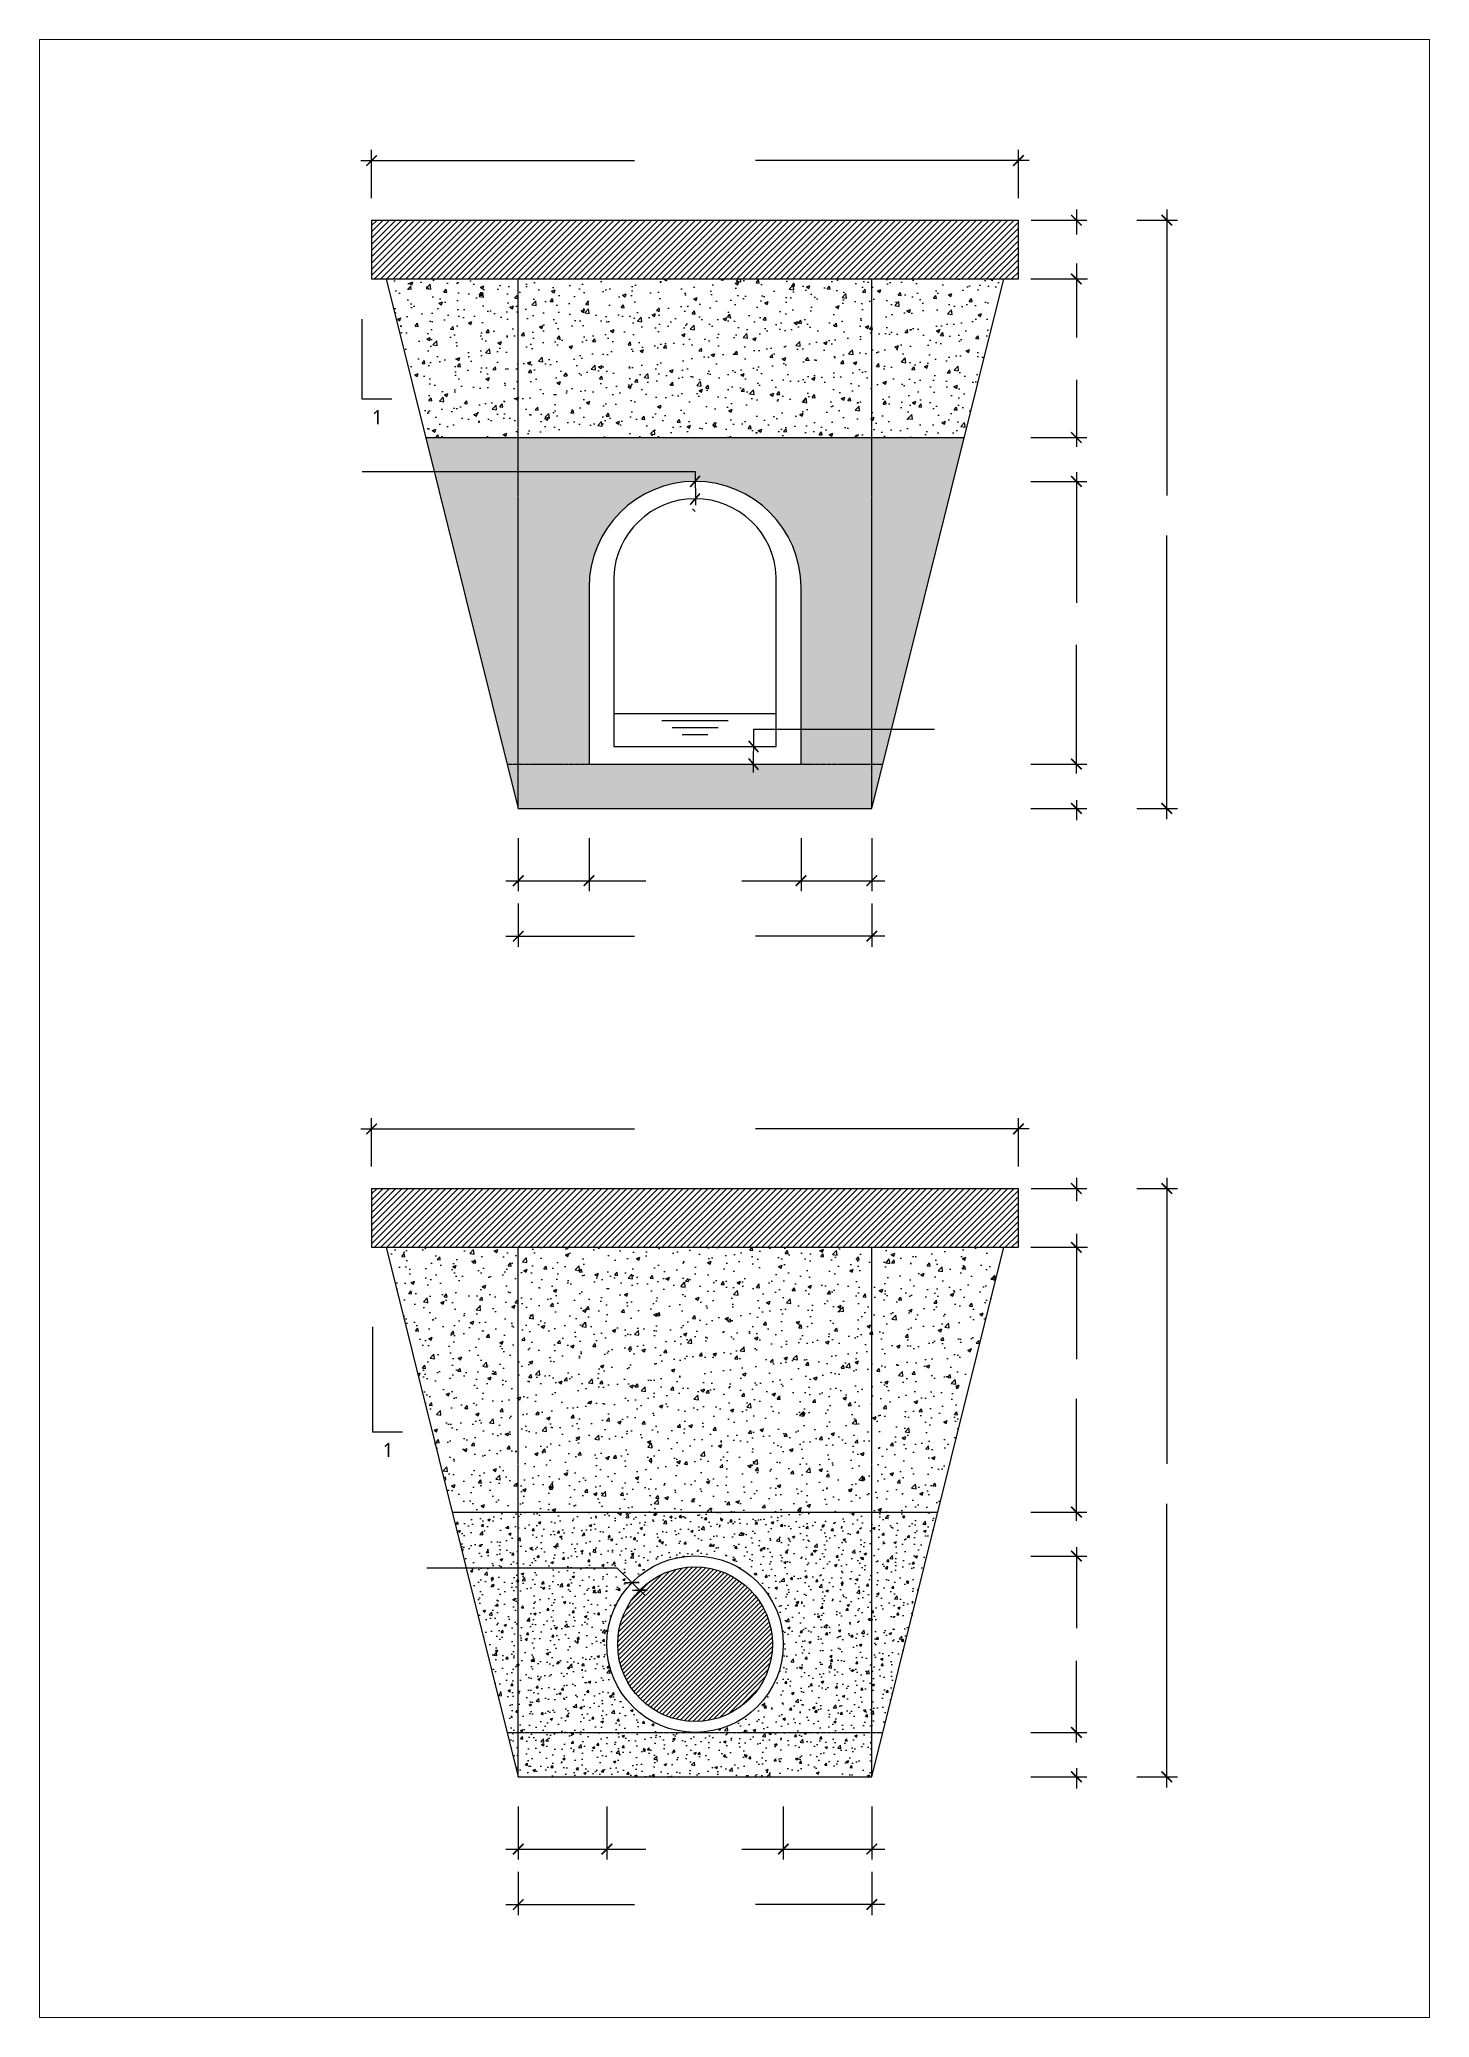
# Paper-space layout 'Sheet1' of a CAD drawing. Header units: inches, sheet in millimetres. Extents: x 96 to 298, y -165 to 124.
# The model-space entities are those that its viewports show. They can reach past a viewport. Long polylines and large blocks are cut down to what shows.
import ezdxf

# ---------------------------------------------------------------- set-up
doc = ezdxf.new("R2010")
doc.units = ezdxf.units.IN
doc.header["$MEASUREMENT"] = 0
doc.linetypes.add('HIDDEN', pattern=[0.375, 0.25, -0.125])
doc.styles.add('open sans', font='OpenSans-Regular.ttf', dxfattribs={"height": 0.1})

# ---------------------------------------------------------------- blocks, each defined once
blk = doc.blocks.new('_ARCHTICK')
at = {"color": 0, "linetype": 'ByBlock', "const_width": 0.15}
blk.add_lwpolyline([(-0.5, -0.5), (0.5, 0.5)], dxfattribs=at)

msp = doc.modelspace()

# ---------------------------------------------------------------- hatches: boundary and pattern name
at = {"linetype": 'Continuous', "ltscale": 0.1}
h = msp.add_hatch(dxfattribs=at)
h.set_pattern_fill('ANSI31', color=252, scale=0.1, style=0)
h.set_pattern_definition([(45, (-3.180415, -6.192466), (-0.008838835, 0.008838835), [])])
h.paths.add_polyline_path([(0.1244, 4.2055), (0.1662, 4.3718), (-1.6648, 4.3718), (-1.6233, 4.2055)])
h.paths.add_polyline_path([(-1.6233, 4.2055), (-1.6648, 4.3718), (-1.6648, 4.2055)], flags=16)
h.paths.add_polyline_path([(0.1662, 4.2055), (0.1662, 4.3718), (0.1244, 4.2055)], flags=16)
h = msp.add_hatch(dxfattribs=at)
h.set_pattern_fill('AR-CONC', color=252, scale=0.014, style=0)
h.paths.add_polyline_path([(-1.2496, 3.7569), (-1.2496, 4.2055), (-1.6233, 4.2055), (-1.5114, 3.7569)])
h.paths.add_polyline_path([(-0.2488, 3.7569), (-0.2488, 4.2055), (-1.2496, 4.2055), (-1.2496, 3.7569)])
h.paths.add_polyline_path([(0.0127, 3.7569), (0.1244, 4.2055), (-0.2488, 4.2055), (-0.2488, 3.7569)])
h = msp.add_hatch(dxfattribs=at)
h.set_pattern_fill('AR-CONC', color=252, scale=0.01, style=0)
h.paths.add_polyline_path([(-1.2496, 2.7749), (-1.2496, 3.6609), (-1.4874, 3.6609), (-1.2665, 2.7749)])
h.paths.add_polyline_path([(-1.2496, 3.6609), (-1.2496, 3.7569), (-1.5114, 3.7569), (-1.4874, 3.6609)])
h.paths.add_polyline_path([(-0.2488, 2.8324), (-0.2488, 3.7569), (-1.2496, 3.7569), (-1.2496, 3.6609), (-0.7489, 3.6609), (-0.7487, 3.6324, -0.413749), (-0.4492, 3.3324), (-0.4492, 2.8324)])
h.paths.add_polyline_path([(-0.2175, 2.8324), (0.0127, 3.7569), (-0.2488, 3.7569), (-0.2488, 2.8324)])
h.paths.add_polyline_path([(-0.2488, 2.7069), (-0.2488, 2.8324), (-0.4492, 2.8324), (-0.7492, 2.8324), (-0.8777, 2.8324), (-0.878, 2.7749), (-1.2496, 2.7749), (-1.2496, 2.7069)])
h.paths.add_polyline_path([(-0.2488, 2.7069), (-0.2175, 2.8324), (-0.2488, 2.8324)])
h.paths.add_polyline_path([(-1.2496, 2.7069), (-1.2496, 2.7749), (-1.2665, 2.7749)])
h.paths.add_polyline_path([(-1.0492, 3.3324, -0.414214), (-0.7492, 3.6324), (-0.7487, 3.6329), (-0.7489, 3.6609), (-1.2496, 3.6609), (-1.2496, 2.8324), (-1.0492, 2.8324)], flags=16)
h.paths.add_polyline_path([(-0.878, 2.7749), (-0.8777, 2.8317), (-0.8783, 2.8324), (-1.0492, 2.8324), (-1.2496, 2.8324), (-1.2496, 2.7749)], flags=16)
h = msp.add_hatch(dxfattribs=at)
h.set_pattern_fill('ANSI31', color=252, scale=0.1, style=0)
h.set_pattern_definition([(45, (-3.180415, -8.933363), (-0.008838835, 0.008838835), [])])
h.paths.add_polyline_path([(0.1244, 1.4646), (0.1662, 1.631), (-1.6648, 1.631), (-1.6233, 1.4646)])
h.paths.add_polyline_path([(-1.6233, 1.4646), (-1.6648, 1.631), (-1.6648, 1.4646)], flags=16)
h.paths.add_polyline_path([(0.1662, 1.4646), (0.1662, 1.631), (0.1244, 1.4646)], flags=16)
h = msp.add_hatch(dxfattribs=at)
h.set_pattern_fill('AR-CONC', color=252, scale=0.014, style=0)
h.set_pattern_definition([(50, (-7.372075, -8.93336), (0.1004164, -0.0087853), [0.0105, -0.1155]), (355, (-7.37208, -8.93336), (-0.0194252, 0.1053069), [0.0084, -0.0924]), (100.4514, (-7.36371, -8.93409), (0.0809913, 0.0965215), [0.0089236, -0.0981599]), (46.1842, (-7.37208, -8.90536), (0.1494137, -0.0231727), [0.01575, -0.17325]), (96.6356, (-7.35962, -8.9073), (0.1308528, 0.1363765), [0.0133854, -0.1472398]), (351.1842, (-7.37208, -8.90536), (0.1308527, 0.1363766), [0.0126, -0.1386]), (21, (-7.358075, -8.91236), (0.083567, -0.05636664), [0.0105, -0.1155]), (326, (-7.35808, -8.91236), (0.03406415, 0.101521), [0.0084, -0.0924]), (71.4514, (-7.35111, -8.91706), (0.1176312, 0.0451543), [0.0089236, -0.0981599]), (37.5, (-7.372075, -8.933363), (0.00170238, 0.04660514), [0, -0.09128, 0, -0.0938, 0, -0.09275]), (7.5, (-7.372075, -8.933363), (0.03682974, 0.05521764), [0, -0.05348, 0, -0.08918, 0, -0.03535]), (327.5, (-7.403295, -8.933363), (0.07473514, -0.00315768), [0, -0.035, 0, -0.1092, 0, -0.1449]), (317.5, (-7.417295, -8.93336), (0.08164606, 0.0140147), [0, -0.0455, 0, -0.07252, 0, -0.1029])])
h.paths.add_polyline_path([(-1.2496, 0.7153), (-1.2496, 1.4646), (-1.6233, 1.4646), (-1.4364, 0.7153)])
h.paths.add_polyline_path([(-0.2488, 0.7153), (-0.2488, 1.4646), (-1.2496, 1.4646), (-1.2496, 0.7153)])
h.paths.add_polyline_path([(-0.0622, 0.7153), (0.1244, 1.4646), (-0.2488, 1.4646), (-0.2488, 0.7153)])
h = msp.add_hatch(dxfattribs=at)
h.set_pattern_fill('AR-CONC', color=252, scale=0.01, style=0)
h.set_pattern_definition([(50, (-3.180415, -8.93336), (0.07172602, -0.0062752), [0.0075, -0.0825]), (355, (-3.180415, -8.93336), (-0.01387513, 0.0752192), [0.006, -0.066]), (100.4514, (-3.17444, -8.933886), (0.05785094, 0.06894395), [0.006374, -0.0701142]), (46.1842, (-3.180415, -8.91336), (0.1067241, -0.0165519), [0.01125, -0.12375]), (96.6356, (-3.17152, -8.91474), (0.0934663, 0.0974118), [0.009561, -0.1051713]), (351.1842, (-3.18042, -8.91336), (0.0934662, 0.0974119), [0.009, -0.099]), (21, (-3.170415, -8.91836), (0.0596907, -0.0402619), [0.0075, -0.0825]), (326, (-3.170415, -8.91836), (0.02433153, 0.072515), [0.006, -0.066]), (71.4514, (-3.16544, -8.92172), (0.08402226, 0.03225305), [0.006374, -0.0701142]), (37.5, (-3.180415, -8.933363), (0.001215986, 0.033289385), [0, -0.0652, 0, -0.067, 0, -0.06625]), (7.5, (-3.180415, -8.933363), (0.02630695, 0.03944117), [0, -0.0382, 0, -0.0637, 0, -0.02525]), (327.5, (-3.202715, -8.933363), (0.053382244, -0.00225549), [0, -0.025, 0, -0.078, 0, -0.1035]), (317.5, (-3.212715, -8.933363), (0.05831862, 0.0100105), [0, -0.0325, 0, -0.0518, 0, -0.0735])])
h.paths.add_polyline_path([(-0.2488, 0.0915), (-0.2488, 0.7153), (-1.2496, 0.7153), (-1.2496, 0.0915), (-0.7491, 0.0915, -0.414213), (-0.9987, 0.3412, -1), (-0.4994, 0.3412, -0.414213), (-0.7491, 0.0915)])
h.paths.add_polyline_path([(-1.2496, -0.034), (-1.2496, 0.7153), (-1.4364, 0.7153)])
h.paths.add_polyline_path([(-0.2175, 0.0915), (-0.0622, 0.7153), (-0.2488, 0.7153), (-0.2488, 0.0915)])
h.paths.add_polyline_path([(-0.2488, -0.034), (-0.2488, 0.0915), (-1.2496, 0.0915), (-1.2496, -0.034)])
h = msp.add_hatch(dxfattribs=at)
h.set_pattern_fill('ANSI31', color=141, scale=0.075, style=0)
h.set_pattern_definition([(45, (-7.372075, -8.933363), (-0.006629126, 0.006629126), [])])
h.paths.add_polyline_path([(-0.5302, 0.3412, 1), (-0.968, 0.3412, 1)])

# ---------------------------------------------------------------- linework, layer by layer
at = {"color": 0, "linetype": 'Continuous', "ltscale": 0.1}
for p, q in [((-1.6948, 4.5406), (-0.9203, 4.5406)), ((-1.6648, 4.4343), (-1.6648, 4.5706)), ((0.1962, 4.5406), (-0.5783, 4.5406)), ((0.1662, 4.4343), (0.1662, 4.5706)), ((0.2021, 4.3718), (0.3602, 4.3718)), ((0.3302, 4.4018), (0.3302, 4.3313)), ((0.5016, 4.3718), (0.6161, 4.3718)), ((0.5861, 4.4018), (0.5861, 3.5922)), ((0.201, 4.2055), (0.3591, 4.2055)), ((0.2021, 4.2055), (0.3613, 4.2055)), ((0.3302, 4.2491), (0.3302, 4.1755)), ((0.3302, 4.2055), (0.3302, 4.0398)), ((0.3302, 3.9198), (0.3302, 3.73)), ((0.2008, 3.7569), (0.36, 3.7569)), ((0.2008, 3.7569), (0.36, 3.7569)), ((-1.6916, 3.6609), (-0.7489, 3.6609)), ((-0.7489, 3.6609), (-0.7482, 3.565)), ((0.3302, 3.6587), (0.3302, 3.2886)), ((0.2008, 3.6324), (0.36, 3.6324)), ((0.2008, 3.6324), (0.36, 3.6324)), ((-0.7561, 3.5753), (-0.7492, 3.5824)), ((-0.7561, 3.5547), (-0.7492, 3.5476)), ((0.5861, 2.6769), (0.5861, 3.4796)), ((0.3302, 2.8057), (0.3302, 3.1698)), ((-0.5834, 2.809), (-0.5827, 2.9316)), ((-0.5827, 2.9316), (-0.0718, 2.9316)), ((0.201, 2.8324), (0.3602, 2.8324)), ((0.201, 2.8324), (0.3602, 2.8324)), ((0.3302, 2.8057), (0.3302, 2.8057)), ((0.201, 2.7069), (0.3602, 2.7069)), ((0.3302, 2.7303), (0.3302, 2.6732)), ((0.5016, 2.7069), (0.6161, 2.7069)), ((-1.2496, 2.6227), (-1.2496, 2.4724)), ((-1.0492, 2.6227), (-1.0492, 2.4724)), ((-1.0492, 2.6227), (-1.0492, 2.4724)), ((-0.4492, 2.6227), (-0.4492, 2.4724)), ((-0.4492, 2.6227), (-0.4492, 2.4724)), ((-0.2488, 2.6227), (-0.2488, 2.4724)), ((-1.2845, 2.5024), (-0.8886, 2.5024)), ((-0.6168, 2.5024), (-0.2119, 2.5024)), ((-1.2496, 2.4378), (-1.2496, 2.3151)), ((-0.2488, 2.4378), (-0.2488, 2.3151)), ((-1.2845, 2.3451), (-0.9203, 2.3451)), ((-0.2119, 2.3451), (-0.5781, 2.3451)), ((-1.6948, 1.7997), (-0.9203, 1.7997)), ((-1.6648, 1.6935), (-1.6648, 1.8297)), ((0.1962, 1.7997), (-0.5783, 1.7997)), ((0.1662, 1.6935), (0.1662, 1.8297)), ((0.2021, 1.631), (0.3602, 1.631)), ((0.3302, 1.661), (0.3302, 1.5954)), ((0.5016, 1.631), (0.6161, 1.631)), ((0.5861, 1.661), (0.5861, 0.8513)), ((0.201, 1.4646), (0.3591, 1.4646)), ((0.2021, 1.4646), (0.3613, 1.4646)), ((0.3302, 1.5032), (0.3302, 1.4346)), ((0.3302, 1.4646), (0.3302, 1.1484)), ((0.3302, 0.6904), (0.3302, 1.0359)), ((0.5861, -0.064), (0.5861, 0.7388)), ((0.201, 0.7153), (0.3602, 0.7153)), ((0.201, 0.7153), (0.3602, 0.7153)), ((0.3302, 0.6163), (0.3302, 0.3867)), ((0.201, 0.5908), (0.3602, 0.5908)), ((0.201, 0.5908), (0.3602, 0.5908)), ((-1.5085, 0.5573), (-0.9708, 0.5573)), ((-0.9708, 0.5573), (-0.8891, 0.4781)), ((-0.9348, 0.5083), (-0.9279, 0.5154)), ((-0.9128, 0.4868), (-0.9058, 0.4939)), ((0.3302, 0.0626), (0.3302, 0.2941)), ((0.201, 0.0915), (0.3602, 0.0915)), ((0.201, 0.0915), (0.3602, 0.0915)), ((0.201, -0.034), (0.3602, -0.034)), ((0.3302, -0.01), (0.3302, -0.0677)), ((0.5016, -0.034), (0.6161, -0.034)), ((-1.2496, -0.1182), (-1.2496, -0.2685)), ((-0.9987, -0.1182), (-0.9987, -0.2685)), ((-0.9987, -0.1182), (-0.9987, -0.2685)), ((-0.4994, -0.1182), (-0.4994, -0.2685)), ((-0.4994, -0.1182), (-0.4994, -0.2685)), ((-0.2488, -0.1182), (-0.2488, -0.2685)), ((-1.2845, -0.2385), (-0.8886, -0.2385)), ((-0.6168, -0.2385), (-0.2119, -0.2385)), ((-1.2496, -0.3031), (-1.2496, -0.4258)), ((-0.2488, -0.3031), (-0.2488, -0.4258)), ((-1.2845, -0.3958), (-0.9203, -0.3958)), ((-0.2119, -0.3958), (-0.5781, -0.3958))]:
    msp.add_line(p, q, dxfattribs=at)
at = {"color": 2}
for points in [[(-1.6648, 4.3718), (0.1662, 4.3718)], [(-1.6233, 4.2055), (-1.2496, 2.7069), (-0.2488, 2.7069), (0.1244, 4.2055)], [(-1.6648, 1.631), (0.1662, 1.631)], [(-1.6233, 1.4646), (-1.2496, -0.034), (-0.2488, -0.034), (0.1244, 1.4646)]]:
    msp.add_lwpolyline(points, dxfattribs=at)
at = {"color": 2, "linetype": 'Continuous', "ltscale": 14}
for points in [[(-1.6648, 4.3718), (-1.6648, 4.2055), (0.1662, 4.2055), (0.1662, 4.3718)], [(-1.6648, 1.631), (-1.6648, 1.4646), (0.1662, 1.4646), (0.1662, 1.631)]]:
    msp.add_lwpolyline(points, dxfattribs=at)
at = {"color": 251, "linetype": 'HIDDEN', "ltscale": 10}
for points in [[(-1.2496, 2.7069), (-1.2496, 4.2055)], [(-0.2488, 2.7069), (-0.2488, 4.2055)], [(-1.2496, -0.034), (-1.2496, 1.4646)], [(-0.2488, -0.034), (-0.2488, 1.4646)]]:
    msp.add_lwpolyline(points, dxfattribs=at)
at = {"color": 0, "linetype": 'Continuous', "ltscale": 0.1}
for points in [[(-1.6073, 3.8651), (-1.6916, 3.8651), (-1.6916, 4.092)], [(-1.577, 0.9416), (-1.6612, 0.9416), (-1.6612, 1.2397)]]:
    msp.add_lwpolyline(points, dxfattribs=at)
at = {"color": 0}
for points in [[(-1.5114, 3.7569), (0.0127, 3.7569)], [(-1.4364, 0.7153), (-0.0622, 0.7153)]]:
    msp.add_lwpolyline(points, dxfattribs=at)
at = {"color": 0, "linetype": 'Continuous', "ltscale": 0.1}
msp.add_lwpolyline([(-0.7492, 2.8324), (-0.4492, 2.8324), (-0.4492, 3.3324, 1), (-1.0492, 3.3324), (-1.0492, 2.8324), (-0.4492, 2.8324)], format="xyb", dxfattribs=at)
msp.add_lwpolyline([(-0.5192, 2.8824), (-0.5192, 3.3624, 0.961987), (-0.9792, 3.3624), (-0.9792, 2.8824)], format="xyb", close=True, dxfattribs=at)
at = {"color": 170, "linetype": 'Continuous', "ltscale": 0.1}
for points in [[(-0.9792, 2.9757), (-0.5192, 2.9757)], [(-0.8429, 2.9557), (-0.6552, 2.9557)], [(-0.8141, 2.9357), (-0.6841, 2.9357)], [(-0.7852, 2.9157), (-0.7129, 2.9157)]]:
    msp.add_lwpolyline(points, dxfattribs=at)
at = {"color": 0, "linetype": 'HIDDEN', "ltscale": 0.1}
for points in [[(-1.2808, 2.8324), (-0.2175, 2.8324)], [(-1.2808, 0.0915), (-0.2175, 0.0915)]]:
    msp.add_lwpolyline(points, dxfattribs=at)
at = {"color": 0}
for radius in [0.2497, 0.2189]:
    msp.add_circle((-0.7491, 0.3412), radius, dxfattribs=at)

# ---------------------------------------------------------------- block references
at = {"color": 0, "zscale": 0.03}
for p, xscale, yscale, rotation in [((-1.6648, 4.5406), 0.03, 0.03, 180), ((0.3302, 4.3718), 0.03, 0.03, 89.99999999999984), ((0.5861, 4.3718), 0.03, 0.03, 89.99999999999999), ((0.3302, 4.2055), 0.03, 0.03, 269.9999999999998), ((0.33, 3.7569), 0.03, 0.03, 270), ((-0.7492, 3.6324), 0.02999999999999999, 0.02999999999999999, 183.8996046767271), ((0.33, 3.6324), 0.03, 0.03, 90), ((-0.7492, 3.5824), 0.02999999999999999, 0.02999999999999999, 183.8996046767271), ((-0.5837, 2.8824), -0.02999999999999997, 0.02999999999999999, 356.1003953232729), ((-0.5837, 2.8324), -0.02999999999999999, 0.02999999999999999, 356.1003953232729), ((0.3302, 2.8324), 0.03, 0.03, 90), ((0.3302, 2.7069), 0.03, 0.03, 90), ((0.5861, 2.7069), 0.03, 0.03, 270), ((-1.2496, 2.5024), 0.03, 0.03, 180), ((-0.4492, 2.5024), 0.03, 0.03, 180), ((-0.4492, 2.5024), 0.03, 0.03, 180), ((-1.2496, 2.3451), 0.03, 0.03, 180), ((-1.6648, 1.7997), 0.03, 0.03, 180), ((0.3302, 1.631), 0.03, 0.03, 89.99999999999984), ((0.5861, 1.631), 0.03, 0.03, 89.99999999999999), ((0.3302, 1.4646), 0.03, 0.03, 269.9999999999998), ((0.3302, 0.7153), 0.03, 0.03, 270), ((0.3302, 0.5908), 0.03, 0.03, 90), ((-0.9279, 0.5154), 0.03, 0.03, 315.7230217377679), ((-0.9058, 0.4939), 0.03, 0.03, 135.7230217377679), ((0.3302, 0.0915), 0.03, 0.03, 90), ((0.3302, -0.034), 0.03, 0.03, 90), ((0.5861, -0.034), 0.03, 0.03, 270), ((-1.2496, -0.2385), 0.03, 0.03, 180), ((-0.4994, -0.2385), 0.03, 0.03, 180), ((-0.4994, -0.2385), 0.03, 0.03, 180), ((-1.2496, -0.3958), 0.03, 0.03, 180)]:
    msp.add_blockref('_ARCHTICK', p, dxfattribs=dict(at, xscale=xscale, yscale=yscale, rotation=rotation))
at = {"color": 0, "xscale": 0.03, "yscale": 0.03, "zscale": 0.03}
for p in [(0.1662, 4.5406), (-1.0492, 2.5024), (-1.0492, 2.5024), (-0.2488, 2.5024), (-0.2488, 2.3451), (0.1662, 1.7997), (-0.9987, -0.2385), (-0.9987, -0.2385), (-0.2488, -0.2385), (-0.2488, -0.3958)]:
    msp.add_blockref('_ARCHTICK', p, dxfattribs=at)

# ---------------------------------------------------------------- texts
at = {"linetype": 'Continuous', "ltscale": 0.1, "style": 'open sans'}
for p in [(-1.6635, 3.7943), (-1.6331, 0.8708)]:
    msp.add_text('1', height=0.04, dxfattribs=at).set_placement(p)

psp = doc.layouts.new('Sheet1')

# ---------------------------------------------------------------- viewports
at = {"layer": '0', "color": 255, "view_target_point": (-25.2723, 28.6626)}
psp.add_viewport(center=(196.88, -20.6), size=(202.75, 288.527), view_center_point=(24.6348, -26.5787), view_height=5.59848, dxfattribs=at)

doc.saveas('drawing.dxf')
